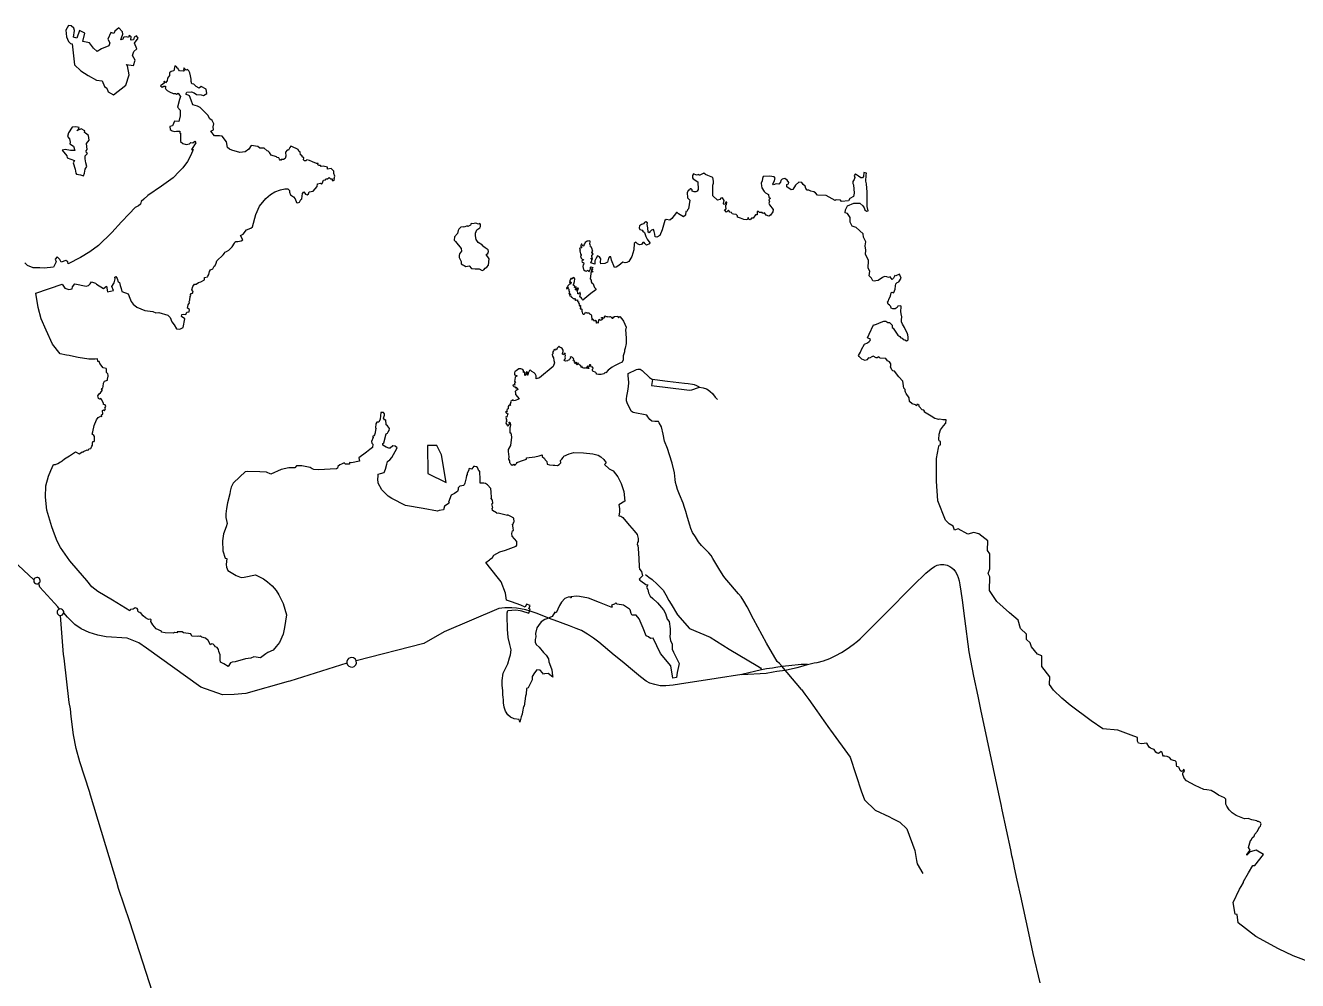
# Model space of a CAD drawing. Extents: x 0 to 452, y 0 to 685.
# Drawn here: x 170.42 to 218.46, y 499.53 to 535.61 of the extents above; entities that cross this region are included whole.
import ezdxf

# ---------------------------------------------------------------- set-up
doc = ezdxf.new("R2010")
doc.units = 0
doc.layers.get('0').update_dxf_attribs({"linetype": 'CONTINUOUS'})

msp = doc.modelspace()

# ---------------------------------------------------------------- linework, layer by layer
at = {"color": 7}
for points in [[(172.04862, 535.608168), (171.949401, 535.426267), (171.968143, 535.176016), (172.045312, 534.999627), (172.12579, 534.927969), (172.180912, 534.918047), (172.270208, 534.11658), (172.508333, 533.896094), (172.786146, 533.720807), (173.104748, 533.541111), (173.313108, 533.512448), (173.406814, 533.307396), (173.496111, 533.235738), (173.539106, 533.106753), (173.738646, 532.988793), (174.210486, 533.353698), (174.33947, 533.748368), (174.276632, 534.085712), (174.215998, 534.128707), (174.496016, 534.091224), (174.566571, 534.302891), (174.456328, 534.475972), (174.50704, 534.627005), (174.625, 534.725121), (174.533498, 534.941198), (174.676814, 535.129713), (174.617283, 535.214601), (174.525781, 535.170503), (174.499323, 535.059158), (174.416641, 535.053646), (174.399002, 535.070182), (174.412231, 535.17822), (174.332856, 535.233342), (174.314115, 535.156172), (174.245764, 535.177118), (174.127804, 535.166094), (174.078194, 535.077899), (174.017561, 535.063568), (174.044019, 535.14184), (174.098038, 535.27303), (174.087014, 535.371146), (173.94921, 535.514462), (173.788255, 535.394297), (173.760694, 535.299488), (173.644939, 535.33697), (173.530287, 535.092231), (173.59974, 534.956632), (173.568872, 534.83316), (173.286649, 534.728429), (173.130104, 534.62921), (172.994505, 534.754887), (172.835755, 534.956632), (172.581094, 534.999627), (172.660469, 535.320434), (172.465338, 535.415243), (172.365018, 535.130816), (172.230521, 535.162787), (172.268004, 535.420755), (172.23934, 535.50454), (172.150043, 535.592734), (172.04862, 535.608168)], [(177.422969, 531.614062), (177.524393, 531.659262), (177.510061, 531.772812), (177.531007, 531.88967), (177.468168, 532.01645), (177.381076, 532.075981), (177.300599, 532.223707), (177.018377, 532.509236), (176.921363, 532.564357), (176.740564, 532.609557), (176.672213, 532.790356), (176.609375, 532.946901), (176.475981, 533.015252), (176.518976, 533.088012), (176.68875, 533.100139), (176.795686, 533.057144), (176.88388, 532.995408), (177.05145, 532.986588), (177.147361, 532.961232), (177.266424, 533.040607), (177.238863, 533.207075), (177.059167, 533.304088), (176.97428, 533.233533), (176.871754, 533.304088), (176.773637, 533.388976), (176.703082, 533.406614), (176.682136, 533.493707), (176.671111, 533.584106), (176.646858, 533.705373), (176.627014, 533.820026), (176.591736, 533.890582), (176.537717, 533.943498), (176.488108, 533.919245), (176.404323, 534.000825), (176.385582, 533.975469), (176.408733, 533.896094), (176.37125, 533.887274), (176.237856, 533.899401), (176.198168, 533.939088), (176.187144, 533.973264), (176.138637, 534.000825), (176.136432, 534.032795), (176.060365, 534.077995), (176.016268, 533.898299), (175.922561, 533.872943), (175.85421, 533.822231), (175.85421, 533.7175), (175.782552, 533.620486), (175.771528, 533.515755), (175.709792, 533.43638), (175.664592, 533.506936), (175.645851, 533.479375), (175.653568, 533.422049), (175.611675, 533.385668), (175.514662, 533.326137), (175.580807, 533.27322), (175.649158, 533.315113), (175.705382, 533.31842), (175.713099, 533.269913), (175.688845, 533.257787), (175.721918, 533.20487), (175.766016, 533.151953), (175.86303, 533.106753), (175.997526, 533.035095), (176.079106, 533.033993), (176.124306, 533.011944), (176.187144, 533.045017), (176.230139, 532.974462), (176.274236, 532.920443), (176.232344, 532.815712), (176.160686, 532.518056), (176.2577, 532.407812), (176.263212, 532.197248), (176.210295, 531.985582), (176.050443, 531.991094), (175.97217, 531.8125), (175.866337, 531.794861), (175.880668, 531.679106), (175.956736, 531.626189), (176.041623, 531.601936), (176.118793, 531.611857)], [(189.088889, 509.290946), (189.069045, 509.398984), (188.878325, 509.423238), (188.739418, 509.480564), (188.639097, 509.570963), (188.553108, 509.704357), (188.500191, 509.856493), (188.475937, 510.020755), (188.466016, 510.142023), (188.456094, 510.236832), (188.449479, 510.331641), (188.441762, 510.479366), (188.427431, 510.69434), (188.425226, 510.869627), (188.461606, 511.145234), (188.630278, 511.49691), (188.696424, 511.719601), (188.742726, 511.843073), (188.759262, 512.027179), (188.71737, 512.233333), (188.652326, 512.4902), (188.625868, 512.806597), (188.618151, 512.923455), (188.609332, 513.199062), (188.609332, 513.32033), (188.613741, 513.421753), (188.6402, 513.506641), (188.937856, 513.534201), (189.095504, 513.514357), (189.151727, 513.503333), (189.427335, 513.412934), (189.481354, 513.56066), (189.432847, 513.574991), (189.478047, 513.696259), (189.342448, 513.753585), (189.291736, 513.63783), (189.120859, 513.708385), (188.776901, 513.834062), (188.582873, 513.906823), (188.542083, 514.161484), (188.384436, 514.59033), (188.228993, 514.786562), (187.80566, 515.328958), (187.941259, 515.430382), (187.963307, 515.448021), (188.062526, 515.517474), (188.112136, 515.600156), (188.333724, 515.728038), (188.546493, 515.791979), (188.94888, 515.935295), (188.979748, 515.972778), (188.974236, 516.122708), (188.882734, 516.220825), (188.801155, 516.313429), (188.791233, 516.422569), (188.817691, 516.526198), (188.847457, 516.532812), (188.83092, 516.630929), (188.806667, 516.774245), (188.846354, 516.791884), (188.845252, 516.839288), (188.875018, 516.85803), (188.858481, 516.992526), (188.754852, 517.060877), (188.625868, 517.13033), (188.621458, 517.102769), (188.275295, 517.189861), (188.216866, 517.178837), (188.202535, 517.197578), (188.059219, 517.28908), (188.044887, 517.373967), (188.064731, 517.388299), (188.036068, 517.544844), (188.066936, 517.560278), (188.053707, 517.674931), (188.006302, 517.735564), (188.022838, 517.782969), (188.00079, 517.975894), (187.994175, 518.120312), (187.861884, 518.263628), (187.789123, 518.307726), (187.72849, 518.317648), (187.591788, 518.326467), (187.595095, 518.449939), (187.577457, 518.776259), (187.557613, 518.779566), (187.537769, 518.783976), (187.490365, 518.911857), (187.452882, 518.939418), (187.383429, 518.947135), (187.333819, 518.947135), (187.319488, 518.893116), (187.290825, 518.884297), (187.286415, 518.856736), (187.270981, 518.851224), (187.17066, 518.878785), (187.155226, 518.789488), (187.099002, 518.699088), (187.097899, 518.647274), (187.072543, 518.611996), (187.060417, 518.51829), (187.009705, 518.322057), (186.989861, 518.258116), (186.961198, 518.230556), (186.903872, 518.219531), (186.824497, 518.206302), (186.762761, 518.142361), (186.757248, 518.085035), (186.729687, 518.00125), (186.677873, 517.970382), (186.620547, 517.935104), (186.498177, 517.862344), (186.390139, 517.60658), (186.414393, 517.567995), (186.243516, 517.451137), (186.204931, 517.317743), (186.040668, 517.282465), (185.981137, 517.269236), (185.444254, 517.358533), (184.776181, 517.478698), (184.251424, 517.742179), (184.11803, 517.825963), (183.872187, 518.07401), (183.739896, 518.324262), (183.722257, 518.488524), (183.738793, 518.571207), (183.739896, 518.654991), (183.82809, 518.682552), (183.971406, 518.71783), (184.019913, 518.853429), (184.065113, 519.032023), (184.091571, 519.14447), (184.175356, 519.206207), (184.258038, 519.288889), (184.316467, 519.405746), (184.387023, 519.519297), (184.450963, 519.655998), (184.377101, 519.717734), (184.294418, 519.730963), (184.192995, 519.643871), (184.14559, 519.644974), (184.035347, 519.678047), (183.915182, 519.753012), (183.919592, 519.815851), (183.95487, 519.842309), (184.035347, 520.18737), (184.087162, 520.206111), (184.119132, 520.26013), (184.152205, 520.315252), (184.165434, 520.385807), (184.093776, 520.486128), (184.043064, 520.520304), (184.024323, 520.713229), (183.989045, 520.696693), (183.940538, 520.778273), (183.972509, 520.884106), (183.973611, 520.94033), (183.936129, 520.987734), (183.833602, 520.993246), (183.813759, 520.739687), (183.765252, 520.628342), (183.691389, 520.623932), (183.655009, 520.565503), (183.63296, 520.408958), (183.658316, 520.381398), (183.63737, 520.329583), (183.623038, 520.222648), (183.595477, 520.145477), (183.575634, 520.10579), (183.523819, 520.082639), (183.544766, 520.049566), (183.48303, 519.890816), (183.501771, 519.825773), (183.538151, 519.793802), (183.51941, 519.672535), (183.430113, 519.58875), (183.292309, 519.487326), (183.014497, 519.27125), (183.03875, 519.1577), (182.732274, 519.093759), (182.651797, 519.095963), (182.660616, 519.036432), (182.505174, 519.038637), (182.451155, 519.092656), (182.356345, 519.039739), (182.28579, 519.016588), (182.215234, 518.951545), (182.198698, 518.887604), (182.164523, 518.862248), (181.921988, 518.843507), (181.497552, 518.828073), (181.313446, 518.833585), (181.2473, 518.864453), (181.176745, 518.91737), (180.860347, 518.981311), (180.649783, 518.972491), (180.586944, 518.895321), (180.368663, 518.899731), (180.077622, 518.839097), (179.689566, 518.658299), (179.516484, 518.737674), (179.270643, 518.748698), (178.818646, 518.767439), (178.718325, 518.744288), (178.517682, 518.55467), (178.257509, 518.32316), (178.192465, 518.16441), (178.151675, 518.019991), (178.136241, 517.914158), (178.050252, 517.576814), (178.014974, 517.36184), (177.988516, 517.163403), (177.986311, 517.027804), (178.03592, 516.799601), (177.997335, 516.668412), (177.902526, 516.408238), (177.860634, 516.139245), (177.867248, 515.768828), (177.957648, 515.483299), (178.029306, 515.477787), (177.99513, 515.245174), (178.008359, 515.144852), (178.065686, 515.02138), (178.371059, 514.837274), (178.569497, 514.761207), (178.674227, 514.765616), (179.103073, 514.854913), (179.412856, 514.707187), (179.562787, 514.598047), (179.733663, 514.448116), (179.888004, 514.26842), (179.987222, 514.108568), (180.14487, 513.770121), (180.277162, 513.344583), (180.199991, 512.869436), (180.145972, 512.623594), (180.010373, 512.299479), (179.885799, 512.151753), (179.768941, 512.019462), (179.570504, 511.922448), (179.494436, 511.876146), (179.295998, 511.729523), (179.044644, 511.7648), (178.926684, 511.717396), (178.730451, 511.690937), (178.334679, 511.576285), (178.220026, 511.556441), (178.161597, 511.536597), (178.074505, 511.396588), (177.906936, 511.500217), (177.781259, 511.559748), (177.776849, 511.650148), (177.774644, 511.837561), (177.721727, 511.966545), (177.704088, 512.033793), (177.661094, 512.116476), (177.60046, 512.138524), (177.562977, 512.195851), (177.511163, 512.237743), (177.447222, 512.24987), (177.40092, 512.214592), (177.31934, 512.375547), (177.217917, 512.463741), (177.076806, 512.499019), (177.024991, 512.548628), (176.999636, 512.524375), (176.96987, 512.538707), (176.900417, 512.534297), (176.699774, 512.538707), (176.658984, 512.633516), (176.385582, 512.673203), (176.340382, 512.699662), (176.146354, 512.707378), (176.145252, 512.672101), (176.044931, 512.68533), (176.014062, 512.655564), (175.694358, 512.672101), (175.554349, 512.688637), (175.552144, 512.727222), (175.359219, 512.813212), (175.224722, 512.970859), (175.157474, 513.096537), (175.167396, 513.159375), (175.139835, 513.183628), (175.071484, 513.167092), (174.957934, 513.231033), (174.864227, 513.305998), (174.78375, 513.400807), (174.740755, 513.436085), (174.70658, 513.449314), (174.664687, 513.491207), (174.658073, 513.555148), (174.640434, 513.591528), (174.562162, 513.617986), (174.487196, 513.558455), (174.386875, 513.555148), (174.364826, 513.501128), (173.709983, 513.903516), (173.152153, 514.226528), (172.931667, 514.410634), (172.731024, 514.649861), (172.408012, 515.023585), (172.099332, 515.389592), (171.744349, 515.891198), (171.61316, 516.127118), (171.513941, 516.399418), (171.41362, 516.672821), (171.231719, 517.306719), (171.17329, 517.790686), (171.186519, 518.223941), (171.285738, 518.580026), (171.373932, 518.801614), (171.479766, 519.025408), (171.548116, 519.029818), (171.646233, 519.065095), (171.743247, 519.124627), (171.780729, 519.140061), (171.800573, 519.165417), (171.89428, 519.233767), (172.078386, 519.35283), (172.306588, 519.50276), (172.453212, 519.43441), (172.513845, 519.469687), (172.564557, 519.50276), (172.592118, 519.495043), (172.609757, 519.521502), (172.745356, 519.581033), (172.777326, 519.571111), (172.794965, 519.578828), (172.810399, 519.618516), (172.887569, 519.635052), (172.903004, 519.660408), (172.926155, 519.719939), (172.95592, 519.756319), (172.944896, 519.837899), (172.961432, 519.893021), (173.012144, 519.893021), (173.029783, 519.919479), (173.022066, 519.955859), (173.030886, 519.994444), (173.026476, 520.077127), (172.998915, 520.119019), (172.939384, 520.168628), (172.958125, 520.262335), (173.008837, 520.499357), (173.097031, 520.714332), (173.163177, 520.802526), (173.266806, 520.855443), (173.299879, 520.844418), (173.294366, 520.902847), (173.335156, 520.930408), (173.329644, 521.064905), (173.364922, 521.086953), (173.402405, 521.05829), (173.433273, 521.109002), (173.442092, 521.13987), (173.410122, 521.153099), (173.450912, 521.21704), (173.424453, 521.284288), (173.364922, 521.286493), (173.371537, 521.343819), (173.295469, 521.478316), (173.259088, 521.519106), (173.211684, 521.499262), (173.170894, 521.523516), (173.157665, 521.615017), (173.173099, 521.658012), (173.19625, 521.69329), (173.254679, 521.72967), (173.310903, 521.817864), (173.312005, 521.835503), (173.28224, 521.866371), (173.312005, 521.858655), (173.299879, 521.901649), (173.336259, 521.918186), (173.358307, 521.976614), (173.367127, 522.094575), (173.409019, 522.175052), (173.517057, 522.211432), (173.51816, 522.243403), (173.546823, 522.365773), (173.536901, 522.40546), (173.533594, 522.44625), (173.47737, 522.501371), (173.475165, 522.560903), (173.485087, 522.620434), (173.460833, 522.653507), (173.358307, 522.676658), (173.229323, 522.835408), (173.208377, 522.912578), (173.153255, 522.911476), (173.136719, 523.010694), (173.047422, 522.998568), (172.812604, 523.009592), (172.414627, 523.070226), (172.229418, 523.107708), (172.075078, 523.138576), (171.964835, 523.15842), (171.727812, 523.202517), (171.440078, 523.567422), (171.201953, 524.102101), (171.007925, 524.529844), (170.903194, 524.957587), (170.812795, 525.501085), (171.802778, 525.832917), (171.908611, 525.684088), (172.054132, 525.628967), (172.180912, 525.663142), (172.195243, 525.73921), (172.287847, 525.849453), (172.713386, 525.764566), (172.80158, 525.783307), (172.866623, 525.846146), (172.909618, 525.925521), (173.066163, 525.872604), (173.102543, 525.837326), (173.360512, 525.677474), (173.485087, 525.762361), (173.512648, 525.551797), (173.744158, 525.595894), (173.681319, 525.754644), (173.762899, 525.889141), (173.800382, 526.041276), (173.79928, 526.103012), (173.836762, 526.127266), (173.887474, 526.05671), (173.913932, 525.927726), (173.970156, 525.899062), (173.999922, 525.791024), (174.037405, 525.674167), (174.063863, 525.565026), (174.299783, 525.468012), (174.357109, 525.301545), (174.411129, 525.175868), (174.488299, 525.084366), (174.626102, 524.965304), (174.925963, 524.836319), (175.234644, 524.799939), (175.33717, 524.75033), (175.45954, 524.764662), (175.791372, 524.669852), (175.888386, 524.579453), (175.947917, 524.410781), (176.037213, 524.298333), (176.127613, 524.152812), (176.252187, 524.139583), (176.373455, 524.204627), (176.442908, 524.533151), (176.311719, 524.612526), (176.33046, 524.685287), (176.372352, 524.70954), (176.474879, 524.691901), (176.515668, 524.774583), (176.596146, 524.797734), (176.608273, 524.883724), (176.544332, 524.924514), (176.563073, 525.052396), (176.610477, 525.128463), (176.600556, 525.18138), (176.625912, 525.237604), (176.634731, 525.368793), (176.665599, 525.410686), (176.654575, 525.440451), (176.672213, 525.484549), (176.726233, 525.499982), (176.750486, 525.529748), (176.744974, 525.57605), (176.703082, 525.620148), (176.73395, 525.749132), (176.798993, 525.830712), (176.865139, 525.837326), (176.953333, 525.899062), (177.043733, 525.921111), (177.176024, 525.994974), (177.178229, 526.088681), (177.28737, 526.109627), (177.310521, 526.136085), (177.344696, 526.207743), (177.373359, 526.316884), (177.410842, 526.380825), (177.492422, 526.41059), (177.548646, 526.520833), (177.583924, 526.543984), (177.625816, 526.628871), (177.640148, 526.712656), (177.890399, 526.948576), (177.933394, 527.003698), (177.949931, 527.05), (178.008359, 527.067639), (178.102066, 527.124965), (178.224436, 527.244028), (178.319245, 527.380729), (178.324757, 527.423724), (178.360035, 527.452387), (178.437205, 527.450182), (178.569497, 527.476641), (178.631233, 527.508611), (178.536424, 527.677283), (178.643359, 527.726892), (178.770139, 527.886745), (178.934401, 527.947378), (178.99724, 528.008012), (179.116302, 528.466623), (179.254106, 528.778611), (179.496641, 529.070755), (179.677439, 529.226198), (179.837292, 529.327621), (180.052266, 529.39487), (180.218733, 529.441172), (180.325668, 529.43566), (180.392917, 529.377231), (180.387405, 529.305573), (180.432604, 529.210764), (180.542847, 529.136901), (180.608993, 529.058628), (180.660807, 528.926337), (180.7027, 528.904288), (180.762231, 528.929644), (180.815148, 529.03217), (180.858143, 529.063038), (180.875781, 529.265885), (180.927595, 529.322109), (180.990434, 529.241632), (181.062092, 529.207457), (181.106189, 529.243837), (181.135955, 529.325417), (181.28809, 529.35408), (181.432509, 529.527162), (181.45125, 529.623073), (181.554879, 529.655043), (181.594566, 529.624175), (181.629844, 529.637405), (181.654097, 529.700243), (181.677248, 529.761979), (181.755521, 529.782925), (181.767648, 529.812691), (181.821667, 529.819306), (181.89112, 529.863403), (181.941832, 529.820408), (182.003568, 529.815998), (182.002465, 529.746545), (182.036641, 529.754262), (182.089557, 529.791745), (182.078533, 529.833637), (182.102787, 529.918524), (182.069713, 530.013333), (182.065304, 530.110347), (181.95947, 530.202951), (181.826076, 530.176493), (181.827179, 530.25697), (181.666224, 530.291146), (181.590156, 530.279019), (181.567005, 530.316502), (181.505269, 530.317604), (181.465582, 530.340755), (181.468889, 530.398082), (181.404948, 530.38816), (181.253915, 530.453203), (181.151389, 530.509427), (181.044453, 530.536988), (181.01138, 530.499505), (180.958463, 530.493993), (180.919879, 530.530373), (180.932005, 530.604236), (180.869167, 530.647231), (180.862552, 530.688021), (180.805226, 530.718889), (180.793099, 530.820312), (180.736875, 530.86), (180.721441, 530.921736), (180.484418, 531.039696), (180.440321, 531.047413), (180.400634, 531.004418), (180.352127, 530.90079), (180.30362, 530.894175), (180.242986, 530.82362), (180.247396, 530.667075), (180.22204, 530.581085), (180.162509, 530.5425), (180.097465, 530.540295), (180.071007, 530.539193), (180.047856, 530.511632), (180.008168, 530.561241), (180.003759, 530.582187), (179.992734, 530.613056), (179.925486, 530.61526), (179.893516, 530.643924), (179.702795, 530.712274), (179.635547, 530.808186), (179.585938, 530.858898), (179.544045, 530.873229), (179.437109, 530.966936), (179.271745, 530.969141), (179.198984, 531.038594), (178.936606, 531.073871), (178.857231, 530.939375), (178.721632, 530.832439), (178.508863, 530.809288), (178.211207, 530.894175), (178.128524, 530.93717), (178.050252, 530.995599), (178.011667, 531.21829), (177.850712, 531.427752), (177.749288, 531.439878), (177.56408, 531.433264), (177.422969, 531.614062)], [(172.446597, 531.759583), (172.32533, 531.781632), (172.177604, 531.7673), (172.046415, 531.546814), (172.008932, 531.418932), (172.083898, 531.327431), (172.110356, 531.200651), (172.08941, 531.140017), (172.231623, 531.045208), (172.287847, 530.879844), (172.114766, 530.887561), (171.924045, 530.921736), (171.809393, 530.894175), (171.976962, 530.689123), (171.995703, 530.611953), (172.274618, 530.507222), (172.216189, 530.414618), (172.301076, 530.178698), (172.315408, 530.024357), (172.350686, 529.985773), (172.499514, 529.961519), (172.60645, 529.925139), (172.64283, 530.032075), (172.669288, 530.177595), (172.738741, 530.286736)], [(172.738741, 530.286736), (172.702361, 530.417925), (172.668186, 530.566753), (172.671493, 530.685816), (172.764097, 530.767396), (172.721102, 530.791649), (172.713386, 530.875434), (172.753073, 530.927248), (172.723307, 531.14553), (172.819219, 531.276719), (172.803785, 531.446493), (172.689132, 531.541302), (172.653854, 531.562248), (172.661571, 531.629496), (172.518255, 531.701155), (172.365018, 531.628394), (172.421241, 531.686823), (172.446597, 531.759583)], [(176.118793, 531.611857), (176.245573, 531.618472), (176.254393, 531.534687), (176.275338, 531.541302), (176.270929, 531.219392)], [(176.270929, 531.219392), (176.367943, 531.155451), (176.488108, 531.111354), (176.609375, 531.131198), (176.663394, 531.189627), (176.741667, 531.175295), (176.818837, 531.243646), (176.8475, 531.179705), (176.68875, 530.919531), (176.751588, 530.926146), (176.664497, 530.713377), (176.544332, 530.471944), (176.365738, 530.234922), (176.225729, 530.092708), (175.997526, 529.846866), (175.562066, 529.539288), (175.039514, 529.179896), (174.891788, 529.053116), (174.791467, 528.961614), (174.757292, 528.853576), (174.683429, 528.799557), (174.561059, 528.735616), (174.331754, 528.491979), (174.051736, 528.194323), (173.675807, 527.784219), (173.170894, 527.300252), (172.855599, 527.058819), (172.501719, 526.844948), (172.037595, 526.601311), (172.016649, 526.685095), (171.937274, 526.729193), (171.770807, 526.667457), (171.7223, 526.772187), (171.615365, 526.868099), (171.534887, 526.781007), (171.575677, 526.680686), (171.479766, 526.476736), (171.125886, 526.434844), (170.967136, 526.450278), (170.710269, 526.45579), (170.490886, 526.536267), (170.396076, 526.640998)], [(219.060668, 500.18487), (218.294479, 500.464887), (217.744366, 500.73829), (216.886675, 501.200208), (216.214193, 501.717248), (216.174505, 502.029236), (216.106155, 502.036953), (216.033394, 502.48895), (216.264905, 502.988351), (216.334358, 503.090877), (216.422552, 503.243012), (216.419245, 503.279392), (216.606658, 503.607917), (216.773125, 503.880217), (216.845886, 503.874705), (217.177717, 504.301345), (216.896597, 504.454583), (216.676111, 504.391745), (216.542717, 504.264965), (216.549332, 504.294731), (216.670599, 504.461198), (216.603351, 504.557109), (216.683828, 504.828307), (216.711389, 504.836024), (216.751076, 504.929731), (216.819427, 504.984852), (216.850295, 505.06533), (216.949514, 505.17447), (217.026684, 505.344245), (217.059757, 505.368498), (217.074088, 505.415903), (217.081806, 505.452283), (217.054245, 505.506302), (216.986997, 505.53717), (216.947309, 505.54158), (216.927465, 505.572448), (216.73013, 505.602213), (216.597838, 505.651823), (216.46224, 505.640799), (216.324436, 505.697023), (216.139227, 505.769783), (215.987092, 505.873412), (215.873542, 505.982552), (215.788655, 506.120356), (215.755582, 506.198628), (215.746762, 506.268082), (215.74566, 506.387144), (215.701562, 506.432344), (215.583602, 506.480851), (215.478872, 506.542587), (215.349887, 506.624167), (215.19224, 506.710156), (215.031285, 506.73441), (214.918837, 506.748741), (214.594722, 506.900877), (214.261788, 507.078368), (214.179106, 507.184201), (214.129497, 507.318698), (214.130599, 507.377127), (214.143828, 507.411302), (214.172491, 507.430043), (214.191233, 507.449887), (214.191233, 507.463116), (214.170287, 507.480755), (214.159262, 507.517135), (214.126189, 507.455399), (214.078785, 507.430043), (214.022561, 507.467526), (213.988386, 507.56895), (213.971849, 507.592101), (213.896884, 507.618559), (213.883655, 507.664861), (213.892474, 507.703446), (213.892474, 507.746441), (213.874835, 507.794948), (213.83184, 507.829123), (213.771207, 507.840148), (213.705061, 507.87322), (213.617969, 507.955903), (213.530877, 507.998898), (213.453707, 508.007717), (213.394175, 508.006614), (213.366615, 508.041892), (213.341259, 508.166467), (213.296059, 508.187413), (213.258576, 508.149931), (213.210069, 508.115755), (213.163768, 508.11796), (213.104236, 508.159852), (213.039193, 508.264583), (212.966432, 508.283325), (212.901389, 508.314193), (212.852882, 508.354982), (212.769097, 508.498299), (212.56184, 508.47625), (212.454905, 508.506016), (212.413012, 508.579878), (212.410807, 508.720989), (212.179297, 508.799262), (211.666667, 508.996597), (211.107734, 509.036285), (210.66125, 509.346068), (209.866398, 509.930356), (209.563229, 510.203759), (209.244627, 510.497005), (209.091389, 510.711979), (209.101311, 511.006328), (208.800347, 511.402101), (208.799245, 511.797873), (208.644905, 511.867326), (208.415599, 512.133012), (208.36158, 512.296172), (208.225981, 512.418542), (208.223776, 512.618082), (207.995573, 512.83526), (207.910686, 513.150556), (207.584366, 513.425061), (207.103707, 513.852804), (206.826997, 514.267318), (206.833611, 514.78105), (206.77849, 514.90783), (206.836918, 515.090833), (206.844636, 515.657482), (206.753134, 515.77434), (206.765261, 516.14145), (206.419097, 516.402726), (206.229479, 516.455642), (206.006788, 516.390599), (205.641884, 516.595651), (205.505182, 516.54053), (205.453368, 516.701484), (205.296823, 516.789679), (205.159019, 516.917561), (204.870182, 517.649575), (204.830495, 518.39151), (204.82829, 519.250304), (204.90546, 519.652691), (204.929713, 519.753012), (204.97822, 519.773958), (204.972708, 519.891918), (204.924201, 519.923889), (204.912075, 519.970191), (204.925304, 520.165321), (204.980425, 520.339505), (205.091771, 520.491641), (205.175556, 520.587552), (205.18658, 520.711024), (205.0598, 520.714332), (204.944045, 520.735278), (204.903255, 520.728663), (204.858056, 520.744097), (204.762144, 520.757326), (204.622136, 520.853238), (204.374088, 521.007578), (204.369679, 521.038446), (204.349835, 521.071519), (204.289201, 521.093568), (204.172344, 521.219245), (204.167934, 521.250113), (204.11612, 521.292005), (204.07974, 521.288698), (204.072023, 521.240191), (204.032335, 521.274366), (203.903351, 521.322873), (203.807439, 521.403351), (203.788698, 521.53895), (203.679557, 521.712031), (203.648689, 521.753924), (203.638768, 521.792509), (203.636562, 521.861962), (203.588056, 521.904957), (203.547266, 522.17395), (203.39954, 522.339314), (203.235278, 522.546571), (203.172439, 522.5598), (203.139366, 522.605), (203.087552, 522.710833), (203.101884, 522.758238), (203.096372, 522.832101), (203.047865, 522.902656), (202.974002, 522.936832), (202.911163, 523.023924), (202.700599, 523.041562), (202.649887, 523.087864), (202.588151, 523.050382), (202.545156, 523.052587), (202.428299, 523.11763), (202.381997, 523.088967), (202.2927, 523.04487), (202.25191, 523.050382), (202.198993, 522.976519), (202.126233, 522.95447), (202.009375, 523.000773), (201.901337, 523.099991), (201.879288, 523.147396), (201.952049, 523.262049), (201.990634, 523.365677), (202.106389, 523.567422), (202.217734, 523.621441), (202.278368, 523.669948), (202.322465, 523.703021), (202.327977, 523.744913), (202.299314, 523.776884), (202.224349, 523.809957), (202.281675, 523.95217), (202.445937, 524.30605), (202.48342, 524.299436), (202.553976, 524.330304), (202.740287, 524.406371), (202.830686, 524.442752), (202.912266, 524.437239), (202.980616, 524.394245), (203.044557, 524.38763), (203.1548, 524.287309), (203.1548, 524.194705), (203.183463, 524.171554), (203.36316, 523.91579), (203.442535, 523.861771), (203.474505, 523.813264), (203.529627, 523.801137), (203.571519, 523.743811), (203.63105, 523.730582), (203.689479, 523.698611), (203.714835, 523.714045), (203.751215, 523.739401), (203.750113, 523.835312), (203.743498, 523.917995), (203.722552, 524.002882), (203.656406, 524.10651), (203.612309, 524.202422), (203.537344, 524.324792), (203.499861, 524.409679), (203.496554, 524.491259), (203.510886, 524.601502), (203.486632, 524.710642), (203.474505, 524.807656), (203.492144, 524.979635), (203.4723, 525.013811), (203.368672, 525.008299), (203.340009, 524.953177), (203.259531, 524.90026), (203.181259, 524.90026), (203.108498, 524.931128), (203.095269, 524.992864), (203.051172, 525.039167), (202.999358, 525.077752), (202.971797, 525.170356), (203.014792, 525.213351), (203.021406, 525.265165), (203.078733, 525.358871), (203.095269, 525.443759), (203.109601, 525.506597), (203.134957, 525.533056), (203.197795, 525.505495), (203.217639, 525.516519), (203.269453, 525.643299), (203.274965, 525.77559), (203.294809, 525.845043), (203.343316, 525.900165), (203.402847, 525.922213), (203.484427, 526.062222), (203.424896, 526.21105), (203.293707, 526.151519), (203.247405, 526.166953), (203.197795, 526.067734), (203.150391, 526.014818), (203.078733, 526.107422), (203.011484, 526.084271), (202.947543, 526.118446), (202.860451, 526.126163), (202.782179, 526.082066), (202.624531, 525.972925), (202.535234, 525.960799), (202.469088, 525.945364), (202.418377, 525.966311), (202.36987, 526.066632), (202.276163, 526.157031), (202.309236, 526.321293), (202.24309, 526.437049), (202.261832, 526.731398), (202.21112, 526.839436), (202.144974, 526.959601), (202.150486, 527.117248), (202.131745, 527.287023), (202.161511, 527.434748), (202.067804, 527.610035), (202.053472, 527.732405), (201.785582, 527.97053), (201.645573, 528.027856), (201.559583, 528.175582), (201.562891, 528.355278), (201.465877, 528.507413), (201.378785, 528.533871), (201.384297, 528.644114), (201.465877, 528.789635), (201.705104, 528.889957), (201.928898, 528.896571), (202.040243, 528.79184), (202.086545, 528.722387), (202.12072, 528.638602), (202.175842, 528.5923), (202.248602, 528.604427), (202.204505, 528.767587), (202.204505, 528.989175), (202.2023, 529.316597), (202.186866, 529.624175), (202.149384, 529.724496), (202.173637, 529.949392), (202.185764, 530.024357), (202.08434, 530.056328), (202.073316, 529.898681), (202.024809, 529.856788), (201.969687, 529.854583), (201.882595, 529.920729), (201.808733, 529.964826), (201.770148, 530.006719), (201.710616, 529.937266), (201.737075, 529.861198), (201.709514, 529.786232), (201.658802, 529.715677), (201.663212, 529.644019), (201.695182, 529.583385), (201.712821, 529.278012), (201.695182, 529.147925), (201.554071, 529.069653), (201.496745, 528.984766), (201.237674, 528.957205), (201.194679, 529.010121), (201.035929, 529.020043), (200.994037, 528.99579), (200.663307, 529.188715), (200.329271, 529.201944), (200.26092, 529.280217), (200.185955, 529.324314), (200.083429, 529.348568), (200.006259, 529.38605), (199.934601, 529.381641), (199.890504, 529.454401), (199.86625, 529.534878), (199.787977, 529.606537), (199.741675, 529.673785), (199.631432, 529.682604), (199.501345, 529.576771), (199.398819, 529.409201), (199.337083, 529.398177), (199.173924, 529.516137), (199.166207, 529.598819), (199.234557, 529.63079), (199.248889, 529.673785), (199.183845, 529.763082), (199.100061, 529.822613), (199.001944, 529.802769), (198.944618, 529.749852), (198.928082, 529.688116), (198.87296, 529.614253), (198.767127, 529.620868), (198.670113, 529.592205), (198.643655, 529.627482), (198.687752, 529.714575), (198.734054, 529.843559), (198.693264, 529.888759), (198.51467, 529.91191), (198.280955, 529.90309), (198.257804, 529.832535), (198.239062, 529.738828), (198.20158, 529.655043), (198.210399, 529.547005), (198.230243, 529.470937), (198.31513, 529.332031), (198.366944, 529.281319), (198.477187, 529.226198), (198.490417, 529.114852), (198.549948, 529.085087), (198.498134, 529.017838), (198.516875, 528.947283), (198.491519, 528.896571), (198.51467, 528.834835), (198.655781, 528.650729), (198.645859, 528.563637), (198.553255, 528.445677), (198.493724, 528.404887), (198.3923, 528.443472), (198.334974, 528.529462), (198.271033, 528.507413), (198.236858, 528.541588), (198.137639, 528.540486), (198.107873, 528.586788), (198.056059, 528.583481), (198.052752, 528.454496), (197.989913, 528.461111), (197.906129, 528.326614), (197.836675, 528.329922), (197.789271, 528.269288), (197.742969, 528.292439), (197.722023, 528.344253), (197.694462, 528.337639), (197.687847, 528.2748), (197.640443, 528.271493), (197.545634, 528.282517), (197.417752, 528.325512), (197.310816, 528.372917), (197.306406, 528.422526), (197.257899, 528.462213), (197.160886, 528.482057), (197.102457, 528.494184), (197.083715, 528.537179), (197.024184, 528.552613), (196.973472, 528.628681), (196.89079, 528.559227), (196.814722, 528.648524), (196.878663, 528.687109), (196.863229, 528.767587), (196.867639, 528.823811), (196.897405, 528.843655), (196.907326, 528.927439), (196.866537, 528.932951), (196.842283, 528.857986), (196.792674, 528.851371), (196.781649, 528.884444), (196.803698, 529.001302), (196.747474, 529.102726), (196.674713, 529.082882), (196.643845, 529.033273), (196.558958, 529.010121), (196.372648, 529.173281), (196.371545, 529.574566), (196.404618, 529.656146), (196.407925, 529.730009), (196.377057, 529.860095), (196.194054, 529.946085), (196.10145, 529.973646), (196.041918, 530.024357), (195.955929, 529.990182), (195.915139, 529.961519), (195.86112, 529.941675), (195.845686, 529.975851), (195.755287, 529.957109), (195.642838, 530.002309), (195.614175, 529.935061), (195.614175, 529.857891), (195.638429, 529.817101), (195.811511, 529.695833), (195.82474, 529.406996), (195.791667, 529.346363), (195.740955, 529.327621), (195.671502, 529.325417), (195.599844, 529.347465), (195.597639, 529.397075), (195.557951, 529.432352), (195.523776, 529.432352), (195.482986, 529.384948), (195.456528, 529.382743), (195.410226, 529.294549), (195.415738, 529.096111), (195.503932, 529.004609), (195.454323, 528.6827), (195.417943, 528.643012), (195.409123, 528.597812), (195.356207, 528.580174), (195.349592, 528.441267), (195.273524, 528.385043), (195.077292, 528.495287), (195.036502, 528.543793), (195.003429, 528.544896), (194.833655, 528.313385), (194.758689, 528.258264), (194.612066, 528.277005), (194.565764, 528.236215), (194.463238, 527.892257), (194.376146, 527.679488), (194.268108, 527.605625), (194.205269, 527.619957), (194.185425, 527.7302), (194.161172, 527.828316), (194.134713, 527.905486), (194.067465, 527.874618), (194.001319, 527.80737), (193.975963, 527.770989), (193.939583, 527.795243), (193.926354, 527.967222), (193.892179, 528.08408), (193.907613, 528.150226), (193.853594, 528.192118), (193.802882, 528.164557), (193.75658, 528.118255), (193.67941, 528.092899), (193.613264, 528.035573), (193.59342, 527.96171), (193.623186, 527.906588), (193.710278, 527.876823), (193.740043, 527.838238), (193.800677, 527.788628), (193.849184, 527.635391), (193.903203, 527.540582), (193.998012, 527.401675), (193.984783, 527.354271), (193.871233, 527.307969), (193.813906, 527.366398), (193.783038, 527.411597), (193.730122, 527.406085), (193.683819, 527.336632), (193.604444, 527.318993), (193.537196, 527.360885), (193.474358, 527.423724), (193.4027, 527.376319), (193.38947, 527.12717), (193.320018, 526.885738), (193.205365, 526.689505), (193.12599, 526.65533), (193.060946, 526.636588), (192.972752, 526.670764), (192.833845, 526.540677), (192.731319, 526.474531), (192.667379, 526.466814), (192.551623, 526.743524), (192.53178, 526.866996), (192.476658, 526.872509), (192.431458, 526.819592), (192.393976, 526.663047), (192.293655, 526.612335), (192.151441, 526.61013), (192.129393, 526.667457), (192.152543, 526.790929), (192.096319, 526.866996), (192.016944, 526.911094), (191.975052, 526.812977), (191.923238, 526.714861), (191.916623, 526.598003), (191.764488, 526.645408), (191.812995, 526.726988), (191.809687, 526.753446), (191.796458, 526.790929), (191.783229, 526.790929), (191.788741, 526.818489), (191.812995, 526.787621), (191.833941, 526.783212), (191.822917, 526.815182), (191.836146, 526.841641), (191.803073, 526.861484), (191.81079, 526.880226), (191.804175, 526.919913), (191.812995, 526.937552), (191.831736, 526.941962), (191.852682, 526.976137), (191.84717, 526.995981), (191.818507, 526.992674), (191.816302, 527.026849), (191.800868, 527.040078), (191.840556, 527.076458), (191.81079, 527.198828), (191.784332, 527.225287), (191.793151, 527.241823), (191.764488, 527.260564), (191.745747, 527.272691), (191.760078, 527.294739), (191.741337, 527.324505), (191.735825, 527.357578), (191.751259, 527.430338), (191.749054, 527.461207), (191.717083, 527.477743), (191.667474, 527.460104), (191.634401, 527.462309), (191.599123, 527.429236), (191.552821, 527.410495), (191.53408, 527.344349), (191.503212, 527.33553), (191.499905, 527.28592), (191.477856, 527.269384), (191.438168, 527.314583), (191.428247, 527.353168), (191.408403, 527.346554), (191.387457, 527.295842), (191.396276, 527.261667), (191.429349, 527.206545), (191.356588, 527.192213), (191.336745, 527.158038), (191.37092, 527.123863), (191.357691, 527.09079), (191.363203, 527.036771), (191.385252, 526.978342), (191.410608, 526.945269), (191.409505, 526.918811), (191.385252, 526.89566), (191.391866, 526.851562), (191.410608, 526.817387), (191.455807, 526.76888), (191.495495, 526.771085), (191.475651, 526.73691), (191.44809, 526.729193), (191.433759, 526.70053), (191.441476, 526.670764), (191.471241, 526.652023), (191.494393, 526.653125), (191.505417, 526.596901), (191.483368, 526.56934), (191.471241, 526.509809), (191.489983, 526.386337), (191.553924, 526.341137), (191.593611, 526.331215), (191.664167, 526.370903), (191.680703, 526.325703), (191.701649, 526.316884), (191.73362, 526.366493), (191.761181, 526.421614), (191.752361, 526.478941), (191.771102, 526.49217), (191.849375, 526.469019), (191.837248, 526.440356), (191.81079, 526.435946), (191.803073, 526.416102), (191.839453, 526.401771), (191.829531, 526.388542), (191.800868, 526.381927), (191.787639, 526.351059), (191.81079, 526.346649), (191.844965, 526.29704), (191.825122, 526.29263), (191.782127, 526.327908), (191.742439, 526.039071), (191.783229, 525.981745), (191.781024, 525.926623), (191.807483, 525.892448)], [(187.905981, 527.064332), (187.891649, 527.138194), (187.780304, 527.205443), (187.681085, 527.282613), (187.67888, 527.313481), (187.52013, 527.410495), (187.439653, 527.52625), (187.417604, 527.661849), (187.41099, 527.767682), (187.460599, 527.892257), (187.499184, 527.913203), (187.577457, 527.963915), (187.60171, 528.015729), (187.5973, 528.074158), (187.60612, 528.089592), (187.578559, 528.128177), (187.52454, 528.103924), (187.427526, 528.138099), (187.362483, 528.133689), (187.280903, 528.113845), (187.267674, 528.127075), (187.240113, 528.119357), (187.221372, 528.060929), (187.118845, 528.015729), (187.096797, 528.037778), (186.986554, 527.987066), (186.949071, 528.008012), (186.856467, 527.984861), (186.783707, 527.918715), (186.766068, 527.860287), (186.738507, 527.745634), (186.620547, 527.625469), (186.615035, 527.496484), (186.656927, 527.44467), (186.877413, 527.177882), (186.890643, 527.077561), (186.815677, 526.986059), (186.794731, 526.914401), (186.795833, 526.841641), (186.867491, 526.6873), (186.876311, 526.602413), (186.931432, 526.570443), (186.985451, 526.53737), (187.054905, 526.508707), (187.178377, 526.53296), (187.261059, 526.424922), (187.403273, 526.409488), (187.506901, 526.413898), (187.558715, 526.413898), (187.664549, 526.358776), (187.72408, 526.381927), (187.778099, 526.443663), (187.848655, 526.483351), (187.907083, 526.559418), (187.926927, 526.793134), (187.823299, 526.962908), (187.880625, 526.992674), (187.892752, 527.029054), (187.905981, 527.064332)], [(191.807483, 525.892448), (191.85599, 525.848351), (191.885755, 525.768976), (191.912213, 525.714957), (191.976155, 525.646606), (191.953004, 525.61684), (191.766693, 525.480139), (191.473446, 525.237604), (191.450295, 525.249731), (191.428247, 525.297135), (191.402891, 525.339028), (191.37533, 525.341232), (191.355486, 525.384227), (191.365408, 525.408481), (191.378637, 525.469114), (191.373125, 525.524236), (191.352179, 525.524236), (191.324618, 525.468012), (191.282726, 525.465807), (191.284931, 525.523134), (191.270599, 525.548489), (191.246345, 525.566128), (191.269497, 525.592587), (191.299262, 525.646606), (191.29375, 525.681884), (191.270599, 525.686293), (191.241936, 525.659835), (191.228707, 525.606918), (191.184609, 525.620148), (191.202248, 525.658732), (191.218785, 525.691806), (191.21658, 525.725981), (191.204453, 525.74803), (191.173585, 525.707239), (191.158151, 525.708342), (191.151537, 525.731493), (191.163663, 525.756849), (191.144922, 525.791024), (191.114054, 525.789922), (191.110747, 525.840634), (191.13059, 525.853863), (191.153741, 525.936545), (191.164766, 526.039071), (191.13941, 526.074349), (191.09862, 526.09309), (191.072162, 526.06553), (191.064444, 526.022535), (191.040191, 526.050095), (191.019245, 526.051198), (190.999401, 526.026944), (190.97184, 525.961901), (190.982865, 525.937648), (190.960816, 525.928828), (190.972943, 525.883628), (190.988377, 525.880321), (190.997196, 525.888038), (191.00822, 525.918906), (191.022552, 525.904575), (191.001606, 525.834019), (190.954201, 525.819687), (190.896875, 525.773385), (190.890261, 525.730391), (190.857187, 525.692908), (190.867109, 525.659835), (190.881441, 525.664245), (190.888056, 525.709444), (190.922231, 525.709444), (190.901285, 525.681884), (190.942075, 525.646606), (190.943177, 525.603611), (190.958611, 525.538568), (190.936562, 525.485651), (190.964123, 525.461398), (190.994991, 525.477934), (191.001606, 525.45809), (191.000504, 525.441554), (190.97625, 525.437144), (190.961918, 525.425017), (190.97184, 525.389739), (190.997196, 525.395252), (191.035781, 525.350052), (191.06224, 525.331311), (191.074366, 525.315877), (191.104132, 525.293828), (191.126181, 525.291623), (191.136102, 525.279496), (191.17579, 525.289418), (191.181302, 525.253038), (191.1802, 525.229887), (191.195634, 525.22217), (191.197838, 525.246424), (191.229809, 525.233194), (191.262882, 525.239809), (191.270599, 525.210043), (191.269497, 525.175868), (191.287136, 525.174766), (191.301467, 525.184687), (191.304774, 525.143898), (191.302569, 525.127361), (191.315799, 525.111927), (191.343359, 525.062318), (191.331233, 525.056806), (191.332335, 525.040269), (191.354384, 525.02263), (191.374227, 525.025937), (191.376432, 525.016016), (191.349974, 525.000582), (191.352179, 524.99066), (191.366511, 524.987352), (191.37974, 524.995069), (191.381944, 524.943255), (191.362101, 524.915694), (191.365408, 524.90026), (191.403993, 524.910182), (191.415018, 524.906875), (191.424939, 524.893646), (191.432656, 524.818681), (191.441476, 524.7823), (191.461319, 524.727179), (191.474549, 524.70954), (191.515338, 524.706232), (191.557231, 524.738203), (191.57487, 524.773481), (191.621172, 524.753637), (191.707162, 524.751432), (191.719288, 524.715052), (191.742439, 524.701823), (191.768898, 524.694106), (191.809687, 524.651111), (191.789844, 524.643394), (191.797561, 524.589375), (191.811893, 524.568429), (191.817405, 524.537561), (191.792049, 524.503385), (191.818507, 524.483542), (191.848273, 524.508898), (191.864809, 524.489054), (191.872526, 524.468107), (191.886858, 524.462595), (191.911111, 524.47803), (191.923238, 524.451571), (191.93316, 524.446059), (191.945287, 524.472517), (191.956311, 524.474722), (191.956311, 524.442752), (191.979462, 524.439444), (191.970643, 524.412986), (191.97395, 524.376606), (191.980564, 524.368889), (192.00592, 524.39204), (192.050018, 524.382118), (192.064349, 524.386528), (192.075373, 524.482439), (192.080886, 524.500078), (192.0875, 524.508898), (192.097422, 524.507795), (192.106241, 524.483542), (192.1327, 524.472517), (192.16467, 524.495668), (192.218689, 524.526537), (192.20987, 524.554097), (192.166875, 524.557405), (192.167977, 524.573941), (192.224201, 524.578351), (192.238533, 524.558507), (192.271606, 524.572838), (192.28263, 524.566224), (192.295859, 524.579453), (192.289245, 524.611424), (192.303576, 524.620243), (192.303576, 524.638984), (192.358698, 524.611424), (192.390668, 524.618038), (192.411615, 524.603707), (192.446893, 524.616936), (192.471146, 524.598194), (192.517448, 524.610321), (192.551623, 524.571736), (192.593516, 524.548585), (192.614462, 524.549687), (192.618872, 524.600399), (192.638715, 524.584965), (192.656354, 524.589375), (192.657457, 524.611424), (192.679505, 524.614731), (192.790851, 524.630165), (192.796363, 524.571736), (192.817309, 524.564019), (192.865816, 524.609219), (192.945191, 524.527639), (193.004722, 524.441649), (193.110556, 524.216753), (193.0852, 524.104306), (193.097326, 523.980833), (193.107248, 523.768064), (193.102838, 523.592778), (193.070868, 523.425208), (193.037795, 523.348038), (193.037795, 523.284097), (192.991493, 523.128655), (192.992595, 522.983134), (192.956215, 522.896042), (192.834948, 522.839818), (192.666276, 522.756033), (192.572569, 522.703116), (192.422639, 522.591771), (192.331137, 522.489245), (192.307986, 522.499167), (192.255069, 522.456172), (192.162465, 522.423099), (192.061042, 522.419792), (191.993793, 522.431918), (191.970643, 522.469401), (191.953004, 522.500269), (191.84717, 522.549878), (191.833941, 522.578542), (191.837248, 522.608307), (191.85158, 522.652405), (191.861502, 522.660121), (191.861502, 522.68217), (191.85158, 522.679965), (191.831736, 522.697604), (191.827326, 522.713038), (191.803073, 522.703116), (191.786537, 522.714141), (191.763386, 522.737292), (191.771102, 522.756033), (191.772205, 522.785799), (191.763386, 522.791311), (191.756771, 522.776979), (191.747951, 522.773672), (191.73803, 522.791311), (191.719288, 522.786901), (191.712674, 522.76375), (191.702752, 522.72296), (191.670781, 522.683273), (191.689523, 522.667838), (191.690625, 522.654609), (191.677396, 522.654609), (191.668576, 522.668941), (191.650937, 522.666736), (191.642118, 522.68658), (191.657552, 522.699809), (191.667474, 522.71855), (191.657552, 522.736189), (191.632196, 522.729575), (191.61566, 522.713038), (191.625582, 522.683273), (191.634401, 522.6502), (191.616762, 522.6502), (191.601328, 522.672248), (191.580382, 522.675556), (191.572665, 522.652405), (191.53849, 522.662326), (191.504314, 522.660121), (191.471241, 522.675556), (191.444783, 522.705321), (191.44809, 522.724062), (191.431554, 522.732882), (191.429349, 522.715243), (191.426042, 522.690989), (191.408403, 522.697604), (191.387457, 522.765955), (191.348872, 522.773672), (191.313594, 522.815564), (191.283828, 522.862969), (191.260677, 522.835408), (191.286033, 522.822179), (191.25737, 522.794618), (191.213273, 522.824384), (191.240833, 522.844227), (191.243038, 522.865174), (191.215477, 522.882812), (191.181302, 522.842023), (191.17138, 522.849739), (191.184609, 522.8773), (191.179097, 522.889427), (191.157049, 522.876198), (191.154844, 522.928012), (191.147127, 522.942344), (191.120668, 522.936832), (191.104132, 522.9677), (191.127283, 522.993056), (191.120668, 523.034948), (191.077674, 523.063611), (191.026962, 523.087864), (190.990582, 523.072431), (191.006016, 523.039357), (190.977352, 523.020616), (190.964123, 522.99526), (190.94428, 522.9677), (190.922231, 522.979826), (190.891363, 522.935729), (190.814193, 522.92691), (190.759071, 522.953368), (190.783325, 522.987543), (190.814193, 523.048177), (190.797656, 523.093377), (190.819705, 523.141884), (190.800963, 523.165035), (190.818602, 523.192595), (190.804271, 523.223463), (190.759071, 523.216849), (190.754662, 523.195903), (190.73592, 523.172752), (190.696233, 523.193698), (190.69513, 523.228976), (190.717179, 523.255434), (190.721588, 523.288507), (190.731511, 523.341424), (190.688516, 523.409774), (190.651033, 523.436232), (190.630087, 523.450564), (190.589297, 523.459384), (190.573863, 523.496866), (190.530868, 523.462691), (190.494488, 523.425208), (190.480156, 523.373394), (190.455903, 523.392135), (190.42283, 523.346936), (190.38645, 523.36678), (190.361094, 523.324887), (190.320304, 523.258741), (190.343455, 523.219054), (190.314792, 523.177162), (190.316997, 523.11322), (190.354479, 523.054792), (190.369913, 522.947856), (190.404088, 522.867378), (190.347865, 522.732882), (189.834132, 522.298524), (189.70184, 522.259939), (189.700738, 522.32388), (189.700738, 522.372387), (189.66546, 522.449557), (189.625773, 522.488142), (189.544193, 522.537752), (189.492379, 522.589566), (189.454896, 522.57303), (189.428438, 522.52783), (189.408594, 522.469401), (189.396467, 522.396641), (189.377726, 522.40105), (189.381033, 522.484835), (189.374418, 522.513498), (189.344653, 522.52342), (189.325912, 522.492552), (189.31158, 522.440738), (189.302761, 522.399948), (189.280712, 522.386719), (189.280712, 522.45066), (189.279609, 522.512396), (189.253151, 522.51901), (189.224488, 522.496962), (189.223386, 522.569722), (189.19803, 522.60941), (189.164957, 522.621537), (189.125269, 522.64138), (189.053611, 522.64138), (189.001797, 522.606102), (188.952187, 522.558698), (188.904783, 522.532239), (188.889349, 522.48704), (188.892656, 522.417587), (188.922422, 522.402153), (188.956597, 522.390026), (188.981953, 522.377899), (188.90809, 522.31947), (188.902578, 522.222457), (188.892656, 522.172847), (188.923524, 522.108906), (188.905886, 522.111111), (188.891554, 522.072526), (188.899271, 522.026224), (188.837535, 522.036146), (188.829818, 522.007482), (188.857379, 521.976614), (188.902578, 521.958976), (188.924627, 521.927005), (188.9577, 521.942439), (188.967622, 521.904957), (188.99849, 521.900547), (189.009514, 521.857552), (188.954393, 521.81566), (188.910295, 521.777075), (188.923524, 521.718646), (188.926832, 521.663524), (189.067943, 521.500364), (189.012821, 521.484931), (188.956597, 521.451857), (188.909193, 521.441936), (188.844149, 521.432014), (188.83533, 521.470599), (188.804462, 521.44855), (188.74934, 521.417682), (188.733906, 521.393429), (188.75375, 521.369175), (188.718472, 521.332795), (188.729497, 521.282083), (188.731701, 521.260035), (188.699731, 521.276571), (188.677682, 521.24901), (188.649019, 521.211528), (188.651224, 521.165226), (188.646814, 521.125538), (188.614844, 521.109002), (188.603819, 521.079236), (188.601615, 521.043958), (188.615946, 521.026319), (188.59941, 521.002066), (188.572951, 521.018602), (188.552005, 521.020807), (188.582873, 520.965686), (188.644609, 520.941432), (188.617049, 520.919384), (188.604922, 520.865364), (188.597205, 520.808038), (188.570747, 520.833394), (188.564132, 520.794809), (188.588386, 520.730868), (188.569644, 520.713229), (188.592795, 520.679054), (188.571849, 520.632752), (188.556415, 520.587552), (188.583976, 520.550069), (188.606024, 520.512587), (188.625868, 520.487231), (188.662248, 520.502665), (188.700833, 520.553377), (188.686502, 520.619523), (188.714062, 520.623932), (188.722882, 520.579835), (188.732804, 520.54125), (188.722882, 520.440929), (188.71296, 520.417778), (188.711858, 520.376988), (188.70855, 520.315252), (188.716268, 520.22375), (188.75375, 520.216033), (188.769184, 520.056181), (188.736111, 519.744193), (188.652326, 519.586545), (188.643507, 519.514887), (188.667761, 519.310937), (188.665556, 519.232665), (188.694219, 519.161007), (188.700833, 519.104783), (188.72178, 519.073915), (188.731701, 519.048559), (188.765877, 519.019896), (188.79454, 519.004462), (188.856276, 519.038637), (188.892656, 519.006667), (188.929037, 519.022101), (188.977543, 519.070607), (188.978646, 519.106988), (189.223386, 519.195182), (189.334731, 519.231562), (189.346858, 519.237075), (189.334731, 519.273455), (189.650026, 519.319757), (189.815391, 519.358342), (189.928941, 519.3848), (189.928941, 519.328576), (190.02375, 519.250304), (190.046901, 519.197387), (190.103125, 519.133446), (190.126276, 519.041944), (190.208958, 519.013281), (190.348967, 519.000052), (190.406293, 518.997847), (190.507717, 518.991232), (190.569453, 519.024306), (190.642213, 519.093759), (190.62237, 519.177543), (190.677491, 519.229357), (190.729306, 519.287787), (190.756866, 519.345113), (190.946484, 519.428898), (191.126181, 519.478507), (191.491085, 519.467482), (191.85158, 519.433307), (192.0423, 519.383698), (192.153646, 519.31645), (192.264991, 519.211719), (192.354288, 519.092656), (192.321215, 519.063993), (192.283733, 519.03092), (192.467838, 518.866658), (192.618872, 518.785078), (192.785338, 518.55908), (192.909913, 518.311033), (193.011337, 518.000148), (193.049922, 517.636345), (192.831641, 517.504054), (192.851484, 517.359635), (192.854792, 517.222934), (192.832743, 517.081823), (192.904401, 517.068594), (192.984879, 517.020087), (193.095122, 516.886693), (193.236233, 516.718021), (193.406007, 516.519583), (193.522865, 516.37737), (193.562552, 516.227439), (193.562552, 516.094045), (193.537196, 516.094045), (193.51625, 515.987109), (193.550425, 515.97829), (193.566962, 515.685043), (193.598932, 515.197769), (193.591215, 515.164696), (193.612162, 515.077604), (193.683819, 514.983898), (193.723507, 514.825148), (193.596727, 514.690651), (193.626493, 514.661988), (193.663976, 514.62671), (193.842569, 514.491111), (193.928559, 514.485599), (193.876745, 514.39079), (193.918637, 514.303698), (193.9473, 514.176918), (194.012344, 514.050139), (194.108255, 513.959739), (194.287951, 513.795477), (194.518359, 513.537509), (194.588915, 513.391988), (194.658368, 513.190243), (194.733333, 513.095434), (194.761997, 512.817621), (194.767509, 512.659974), (194.758689, 512.515556), (194.777431, 512.376649), (194.845781, 512.24546), (194.844679, 512.049227), (194.897595, 511.93678), (195.102648, 511.513446), (195.028785, 511.176102), (195.011146, 510.983177), (194.865625, 510.955616), (194.788455, 511.421944), (194.399297, 511.892682), (194.11928, 512.464844), (194.021163, 512.44941), (193.945095, 512.512248), (193.856901, 512.557448), (193.744453, 512.841875), (193.590113, 513.20237), (193.482075, 513.334662), (193.348681, 513.334662), (193.324427, 513.345686), (193.290252, 513.40191), (193.257179, 513.533099), (193.227413, 513.567274), (192.99921, 513.716102), (192.762187, 513.74697), (192.71809, 513.79658), (192.658559, 513.754687), (192.552726, 513.713898), (192.571467, 513.635625), (192.535087, 513.635625), (192.102934, 513.816424), (191.685113, 513.975174), (191.344462, 514.038012), (191.21658, 514.046832), (191.031372, 514.0325), (191.024757, 513.988403), (190.996094, 513.9873), (190.988377, 514.022578), (190.913412, 514.018168), (190.788837, 513.965252), (190.667569, 513.821936), (190.587092, 513.694054), (190.45921, 513.420651), (190.407396, 513.4427), (190.30928, 513.27954), (190.222187, 513.250877), (190.175886, 513.218906), (190.108637, 513.19796), (190.02816, 513.173707), (189.891458, 513.078898), (189.796649, 512.949913), (189.734913, 512.854002), (189.681997, 512.64895), (189.689713, 512.519965), (189.670972, 512.421849), (189.664358, 512.317118), (189.708455, 512.221207), (189.8198, 512.120885), (189.984062, 511.924653), (190.078872, 511.823229), (190.165963, 511.68763), (190.190217, 511.568568), (190.206754, 511.514549), (190.299358, 511.273116), (190.321406, 511.041606), (190.331328, 510.990894), (190.158247, 511.135312), (190.020443, 511.120981), (189.979653, 511.106649), (189.947682, 511.155156), (189.855078, 511.253273), (189.729401, 511.276424), (189.645616, 511.161771), (189.559627, 511.025069), (189.553012, 510.897187), (189.408594, 510.590712), (189.340243, 510.566458), (189.328116, 510.352587), (189.301658, 510.275417), (189.258663, 509.90059), (189.227795, 509.891771), (189.194722, 509.681207), (189.177083, 509.59191), (189.142908, 509.490486), (189.088889, 509.290946)], [(186.312969, 518.340799), (186.129965, 519.394722), (185.953576, 519.745295), (185.603004, 519.74309), (185.609618, 518.688064), (186.312969, 518.340799)]]:
    msp.add_lwpolyline(points, dxfattribs=at)
at = {"color": 2}
for points in [[(198.992023, 511.400998), (198.899418, 511.509037), (198.804609, 511.589514), (198.40112, 512.278533), (197.910538, 513.185833), (197.669106, 513.649957), (197.554453, 513.859418), (197.44862, 514.023681), (197.351606, 514.142743), (196.905122, 514.650963), (196.825747, 514.746875), (196.762908, 514.83066), (196.598646, 515.100755), (196.382569, 515.476684), (196.310912, 515.582517), (196.221615, 515.691658), (195.944905, 515.963958), (195.832457, 516.108377), (195.718906, 516.299097), (195.614175, 516.463359), (195.552439, 516.603368), (195.510547, 516.730148), (195.424557, 517.025599), (195.360616, 517.249392), (195.313212, 517.40263), (195.252578, 517.563585), (195.123594, 517.895417), (195.047526, 518.083932), (195.001224, 518.221736), (194.973663, 518.347413), (194.960434, 518.454349), (194.928463, 518.70901), (194.845781, 519.070607), (194.744358, 519.392517), (194.664983, 519.626232), (194.556944, 519.905148), (194.50513, 520.165321), (194.434575, 520.448646), (194.352995, 520.602986), (194.321024, 520.651493), (194.186528, 520.651493), (194.072977, 520.666927), (194.000217, 520.728663), (193.928559, 520.825677), (193.87895, 520.889618), (193.372934, 520.995451), (193.331042, 521.011988), (193.290252, 521.041753), (193.139219, 521.352639), (193.120477, 521.429809), (193.11717, 521.511389), (193.134809, 521.610607), (193.161268, 521.796918), (193.193238, 521.971102), (193.202057, 522.112213), (193.187726, 522.275373), (193.180009, 522.362465), (193.178906, 522.460582), (193.497509, 522.611614), (193.543811, 522.629253), (193.584601, 522.630356), (193.633108, 522.623741), (193.709175, 522.571927), (193.990295, 522.315061), (194.096129, 522.234583)], [(194.096129, 522.234583), (194.064158, 522.005278), (195.400304, 521.841016), (195.501727, 521.833299), (195.582205, 521.845425), (195.663785, 521.870781), (195.757491, 521.906059), (195.876554, 521.952361)], [(195.876554, 521.952361), (195.774028, 521.999766), (195.683629, 522.035043), (195.604254, 522.05158), (195.445504, 522.071424), (195.312109, 522.082448), (194.66829, 522.158516), (194.562457, 522.171745), (194.096129, 522.234583)], [(195.876554, 521.952361), (196.016562, 521.922595), (196.13342, 521.880703), (196.201771, 521.846528), (196.282248, 521.788099), (196.359418, 521.705417), (196.464149, 521.568715), (196.552344, 521.479418)], [(170.736727, 514.673012), (169.94849, 515.402821), (169.764384, 515.545035), (169.58138, 515.628819), (168.265078, 516.005851), (168.021441, 516.073099), (166.438351, 516.36855), (166.072344, 516.395009)], [(199.946727, 511.477066), (200.209106, 511.52888), (200.314939, 511.549826), (200.551962, 511.611562), (200.795599, 511.704167), (201.023802, 511.806693), (201.232162, 511.925755), (201.45375, 512.060252), (201.677543, 512.226719), (201.835191, 512.353498), (201.935512, 512.44059), (202.100877, 512.59934), (202.350026, 512.84408), (202.865963, 513.36553), (203.956268, 514.464653), (204.418186, 514.915547), (204.621033, 515.089731), (204.743403, 515.169106), (204.848134, 515.217613), (204.97822, 515.246276), (205.098386, 515.249583), (205.229575, 515.222023), (205.323281, 515.17572), (205.403759, 515.123906), (205.477622, 515.054453), (205.541562, 514.972873), (205.604401, 514.861528), (205.645191, 514.753489), (205.678264, 514.636632), (205.706927, 514.484496), (205.741102, 514.243064), (205.792917, 513.90572), (205.885521, 513.207882), (206.049783, 511.956623), (206.223967, 511.030582)], [(170.736727, 514.673012), (170.732318, 514.63112), (170.741137, 514.59033), (170.764288, 514.555052), (170.797361, 514.529696), (170.838151, 514.517569), (170.880043, 514.519774), (170.918629, 514.535208), (170.948394, 514.562769), (170.968238, 514.599149), (170.97375, 514.639939), (170.966033, 514.680729), (170.946189, 514.716007), (170.914219, 514.742465), (170.880043, 514.755694), (170.843663, 514.759002), (170.808386, 514.750182), (170.777518, 514.732543), (170.753264, 514.704982), (170.736727, 514.673012)], [(171.702457, 513.567274), (171.636311, 513.655469), (171.516146, 513.782248), (170.958316, 514.392995), (170.918629, 514.535208)], [(193.82934, 514.872552), (193.961632, 514.775538), (194.080694, 514.680729), (194.272518, 514.507648), (194.39158, 514.388585), (194.499618, 514.275035), (194.599939, 514.10526), (194.711285, 513.890287), (194.800582, 513.74697), (195.045321, 513.347891), (195.501727, 512.837465), (196.282248, 512.502326), (196.995521, 512.047023), (198.081415, 511.403203), (198.171814, 511.340364), (198.20158, 511.302882), (198.218116, 511.266502)], [(171.821519, 513.540816), (171.785139, 513.563967), (171.744349, 513.572787), (171.702457, 513.567274), (171.662769, 513.546328), (171.633004, 513.513255), (171.616467, 513.471363), (171.615365, 513.426163), (171.630799, 513.384271), (171.650643, 513.358915), (171.675998, 513.339071), (171.705764, 513.326944), (171.737734, 513.322535), (171.780729, 513.329149), (171.819314, 513.351198), (171.847977, 513.384271), (171.862309, 513.426163), (171.862309, 513.468056), (171.847977, 513.508845), (171.821519, 513.540816)], [(188.525547, 513.614679), (188.299549, 513.58822), (186.234696, 512.709583)], [(189.115347, 513.579401), (188.961007, 513.604757), (188.791233, 513.615781), (188.525547, 513.614679)], [(190.312587, 513.168194), (189.700738, 513.405217), (189.478047, 513.481285), (189.318194, 513.531996), (189.115347, 513.579401)], [(174.356007, 501.750321), (173.934879, 503.015912), (173.866528, 503.250729), (172.87875, 506.532665), (172.841268, 506.671571), (172.470851, 507.791641), (172.334149, 508.303168), (172.232726, 508.810287), (172.147838, 509.507023), (172.124687, 509.795859), (172.073976, 510.038394), (171.875538, 511.715191), (171.856797, 511.844175), (171.737734, 513.322535)], [(177.860634, 510.321719), (177.04263, 510.620477), (174.994314, 512.090017), (174.699965, 512.287352), (174.261198, 512.463741), (173.466345, 512.513351), (173.153255, 512.575087), (172.825833, 512.677613), (172.522665, 512.817621), (172.28895, 512.987396), (172.005625, 513.254184), (171.862309, 513.426163)], [(191.646528, 512.623594), (191.413915, 512.750373), (191.21217, 512.83526), (190.965226, 512.926762), (190.38204, 513.146146), (190.312587, 513.168194)], [(186.234696, 512.709583), (185.458585, 512.261996), (182.91197, 511.612665)], [(194.876649, 510.685521), (194.603247, 510.660165), (194.384965, 510.671189), (194.186528, 510.710877), (194.002422, 510.767101), (193.864618, 510.838759), (193.645234, 511.009635), (193.420338, 511.199253), (192.951806, 511.588412), (192.657457, 511.827639), (192.075373, 512.309401), (191.865912, 512.472561), (191.646528, 512.623594)], [(182.897639, 511.464939), (182.918585, 511.52447), (182.91197, 511.612665), (182.878898, 511.672196), (182.811649, 511.721806), (182.749913, 511.737239), (182.678255, 511.726215), (182.622031, 511.695347), (182.580139, 511.643533), (182.55809, 511.584002), (182.560295, 511.516753), (182.583446, 511.458325), (182.631953, 511.405408), (182.690382, 511.377847), (182.773064, 511.37454), (182.832595, 511.396588), (182.897639, 511.464939)], [(182.560295, 511.516753), (180.408351, 510.844271)], [(197.467361, 511.09783), (198.395608, 511.148542), (198.660191, 511.193741), (198.8002, 511.21579), (199.10888, 511.259887), (199.277552, 511.295165), (199.563082, 511.360208), (199.794592, 511.424149), (199.946727, 511.477066)], [(199.946727, 511.477066), (199.708602, 511.471554), (199.252196, 511.423047), (198.992023, 511.400998), (198.756102, 511.354696), (198.634835, 511.334852), (198.403325, 511.302882), (198.218116, 511.266502), (197.467361, 511.09783)], [(199.727344, 510.526771), (199.179436, 511.175), (199.10888, 511.259887), (198.992023, 511.400998)], [(180.343307, 510.824427), (178.740373, 510.382352), (178.298299, 510.333845), (177.860634, 510.321719)], [(180.408351, 510.844271), (180.343307, 510.824427)], [(195.112569, 510.724106), (194.876649, 510.685521)], [(197.467361, 511.09783), (196.499427, 510.947899), (195.112569, 510.724106)], [(206.223967, 511.030582), (206.383819, 510.277621), (206.489653, 509.77822), (207.204028, 506.405885), (207.25033, 506.185399), (207.294427, 505.979245), (207.614132, 504.467812), (207.658229, 504.260556), (207.67697, 504.174566), (207.729887, 503.927621), (207.75855, 503.794227), (207.858872, 503.331207)], [(199.727344, 510.526771), (199.855226, 510.354792), (199.997439, 510.151944), (200.302812, 509.724201), (200.571806, 509.350477), (200.788984, 509.046207), (200.826467, 508.995495), (201.568403, 507.974644), (201.988429, 506.663854), (202.050165, 506.495182), (202.108594, 506.362891), (202.509879, 505.974835), (203.047865, 505.712457), (203.138264, 505.667257), (203.44033, 505.519531), (203.698299, 505.267075), (204.001467, 504.445764), (204.07533, 504.065425), (204.098481, 503.947465), (204.314557, 503.583663)], [(207.858872, 503.331207), (207.991163, 502.718255), (208.298741, 501.321476), (208.467413, 500.555287), (208.726484, 499.448446)], [(182.649592, 477.672135), (182.604393, 477.905851), (182.373984, 479.096476), (182.246102, 480.021415), (182.071918, 480.514201), (181.956163, 480.909974), (181.787491, 481.315668), (180.798611, 483.186493), (180.607891, 483.563524), (179.367656, 487.575269), (178.47579, 489.492396), (177.786771, 491.223212), (177.461554, 492.126102), (177.269731, 492.718107), (177.214609, 492.887882), (176.505747, 495.184245), (175.33717, 498.702101), (174.356007, 501.750321)]]:
    msp.add_lwpolyline(points, dxfattribs=at)

doc.saveas('drawing.dxf')
